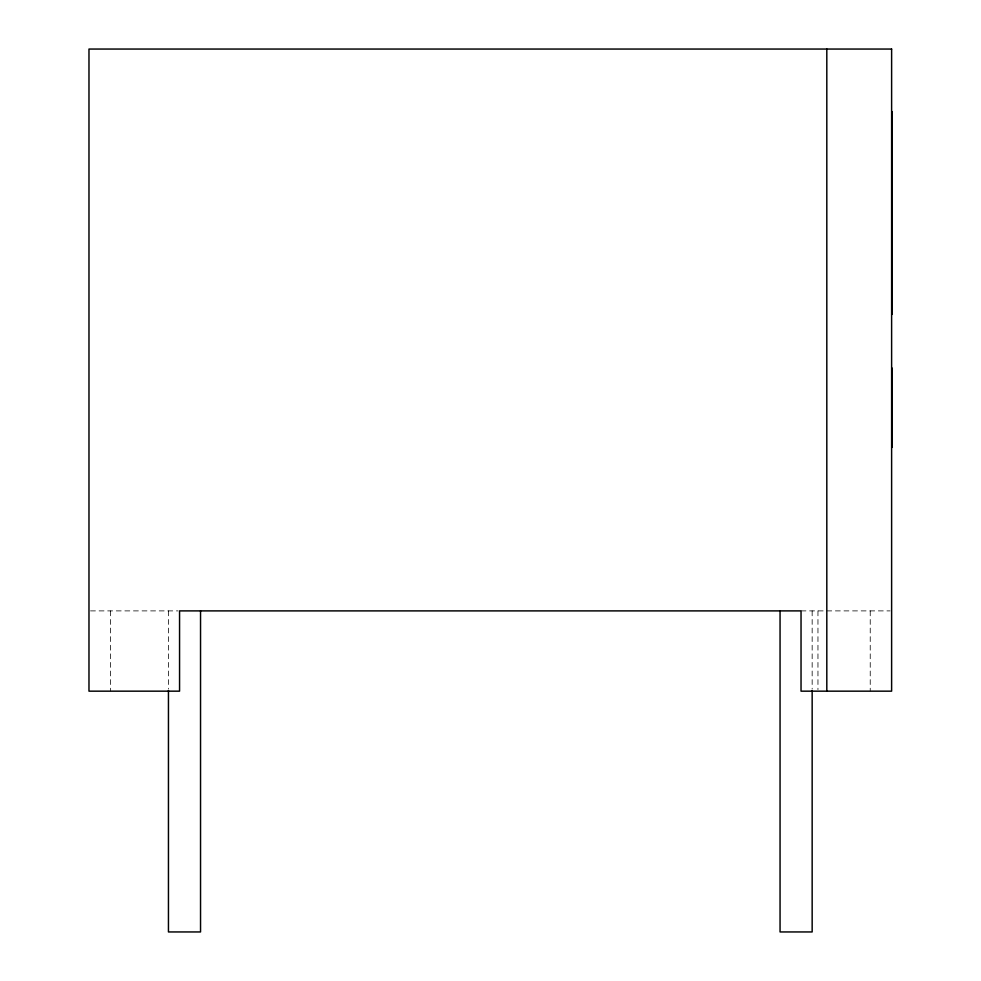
<?xml version="1.0" encoding="UTF-8"?>
<svg xmlns="http://www.w3.org/2000/svg" width="981" height="981" viewBox="0 0 981 981"><rect width="100%" height="100%" fill="white"/><g stroke="black" fill="none" stroke-linecap="round" stroke-linejoin="round"><path stroke-width="0.74" stroke-dasharray="4.91 3.68" d="M90.51 610.893L178.064 610.893M801.036 610.893L890.086 610.893M870.233 610.893L870.233 691.164M817.958 610.893L817.958 689.643M812.158 610.893L812.158 688.87M168.45 610.893L168.45 688.87M110.375 610.893L110.375 691.164"/><path stroke-width="1.47" d="M892.023 111.564L892.023 314.435M892.023 367.973L892.023 447.422M826.811 49.05L826.811 691.164M812.158 690.391L812.158 931.95L780.054 931.95L780.054 610.893M200.541 610.893L200.541 931.95L168.45 931.95L168.45 690.391M891.619 49.05L88.977 49.05L88.977 691.164L179.56 691.164L179.56 610.893L801.036 610.893L801.036 691.164L891.619 691.164L891.619 49.05"/></g></svg>
